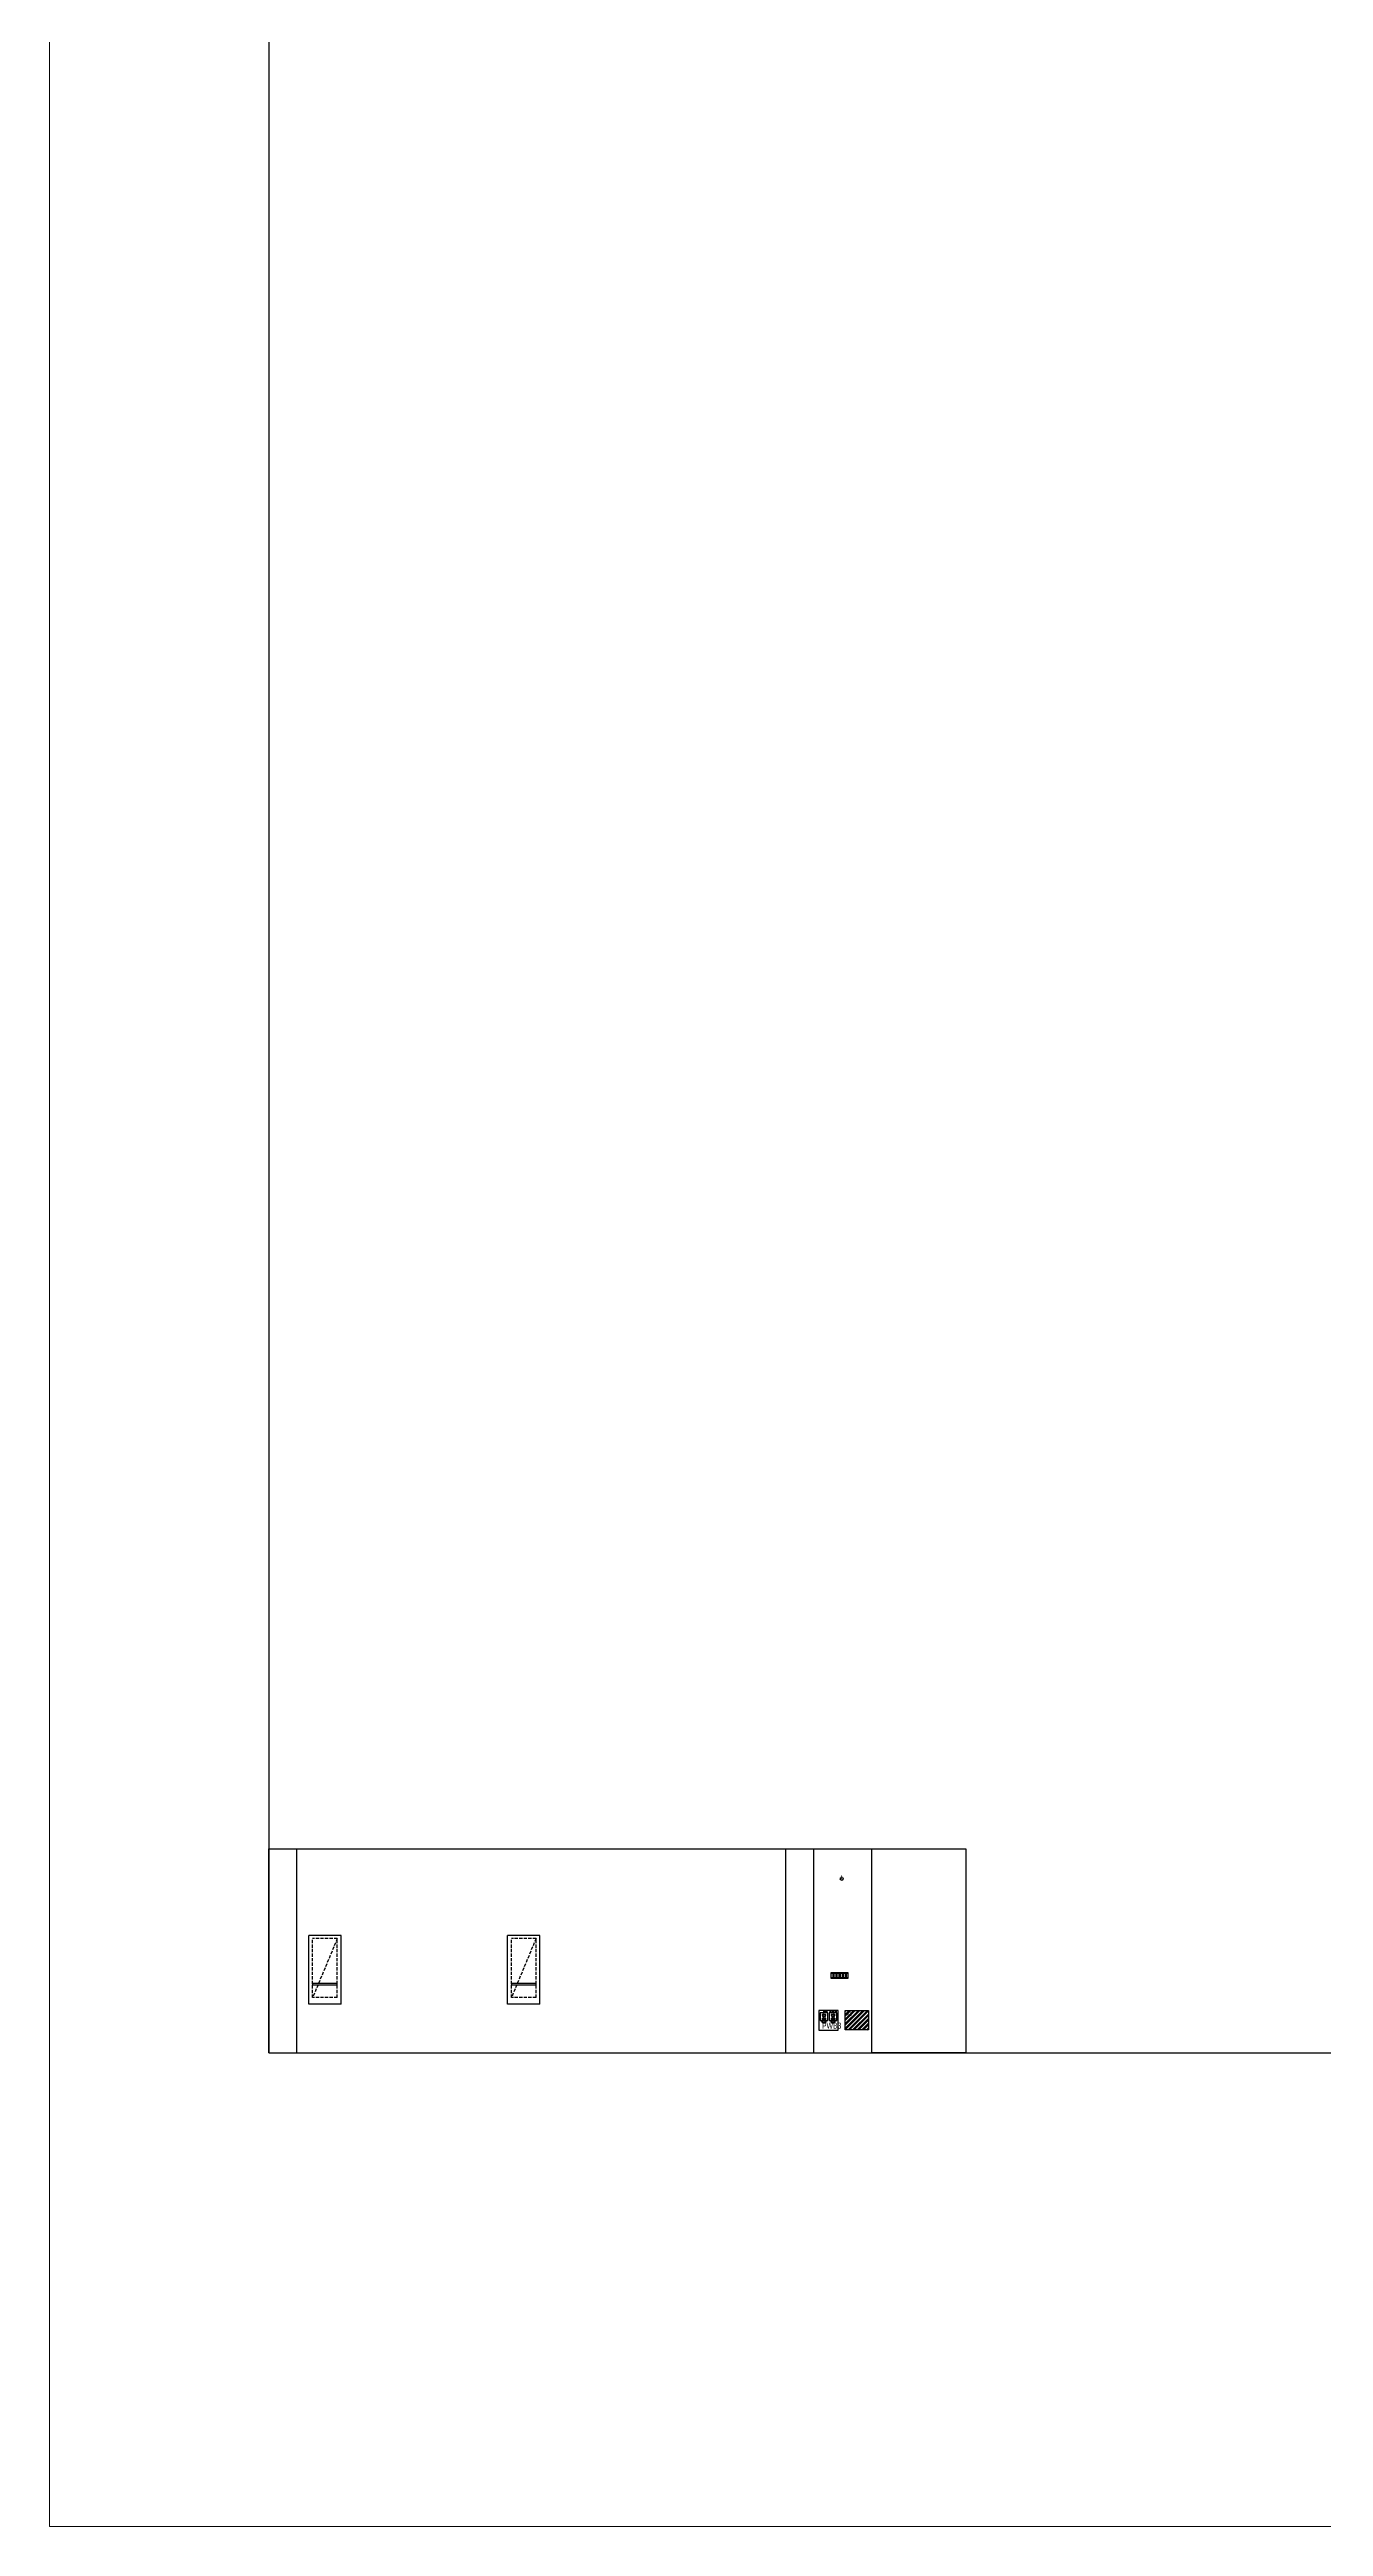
# Model space of a CAD drawing. Extents: x -1338203 to 1886333, y -530034 to 1031844.
# Drawn here: x 469858 to 567992, y -55828 to 135022 of the extents above; entities that cross this region are included whole.
import ezdxf

# ---------------------------------------------------------------- set-up
doc = ezdxf.new("R2010")
doc.units = 0
doc.header["$LTSCALE"] = 1000
doc.header["$MEASUREMENT"] = 0
doc.linetypes.add('A-001-平面B2$0$__DASH', pattern=[0.35, 0.25, -0.1])
doc.layers.add('0A-X-AREA', color=6, linetype='Continuous', plot=False)
for name, color, linetype in [('0P-EQUIP-CW', 7, 'Continuous'), ('0P-PIPE-CW', 3, 'Continuous'), ('1-给排水', 4, 'Continuous'), ('A-001-车位参照B1$0$A-001-车位参照B1$0$0A-P-PKNG-CAR(A)', 43, 'Continuous'), ('A-001-车位参照B2$0$A-001-车位参照B2$0$0A-P-PKNG-CAR(A)', 43, 'Continuous'), ('P001-预留预埋-B2$0$P001-预留预埋-B1$0$0P-EQUIP-WW', 7, 'Continuous'), ('P001-预留预埋-B2$0$P001-预留预埋-B1$0$P001-预留预埋-B1$0$A-001-平面B1$0$0A-A-HATH', 8, 'Continuous'), ('P001-预留预埋-B2$0$P001-预留预埋-B1$0$P001-预留预埋-B1$0$A-001-平面B1$0$0A-P-ROOF-DRAN', 190, 'Continuous')]:
    doc.layers.add(name, color=color, linetype=linetype)
doc.layers.add('p-h-frame', color=30, linetype='Continuous', lineweight=9, plot=False)
doc.styles.add('P001-预留预埋-B2$0$P001-预留预埋-B1$0$AAD-TXT', font='AAD-TXT.shx', dxfattribs={"width": 0.7, "height": 3, "bigfont": 'AAD-HZTXT.shx'})
doc.styles.add('探索者', font='TSSDENG', dxfattribs={"width": 0.7, "bigfont": 'TSSDCHN'})

# ---------------------------------------------------------------- blocks, each defined once
blk = doc.blocks.new('B2标准车位1')
for p, q in [((0, 2500), (5300, 2500)), ((0, 2500), (0, 0)), ((5300, 2500), (5300, 0)), ((0, 0), (5300, 0))]:
    blk.add_line(p, q)
at = {"linetype": 'A-001-平面B2$0$__DASH'}
for p, q in [((500, 2200), (500, 300)), ((500, 2200), (5050, 2200)), ((5050, 2200), (5050, 300)), ((500, 300), (5050, 300))]:
    blk.add_line(p, q, dxfattribs=at)
blk.add_lwpolyline([(5050, 2200), (500, 300)], dxfattribs=at)
blk.add_lwpolyline([(1500, 300), (1500, 2200), (1600, 2200), (1600, 300)], close=True)
blk = doc.blocks.new('P001-预留预埋-B2$0$bjfs')
at = {"layer": 'P001-预留预埋-B2$0$P001-预留预埋-B1$0$0P-EQUIP-WW'}
for p, q in [((361793, -55928), (361193, -55928)), ((361193, -55928), (361193, -56528)), ((361193, -56528), (361793, -56528)), ((361793, -56628), (361193, -56628)), ((361193, -56628), (361193, -57228)), ((361193, -57228), (361793, -57228)), ((361238, -56169), (361211, -56169)), ((361238, -56288), (361211, -56288)), ((361238, -56869), (361211, -56869)), ((361238, -56988), (361211, -56988)), ((361238, -56152), (361238, -56304)), ((361248, -56152), (361238, -56152)), ((361248, -56304), (361238, -56304)), ((361238, -56852), (361238, -57004)), ((361248, -56852), (361238, -56852)), ((361248, -57004), (361238, -57004)), ((361248, -56152), (361248, -56304)), ((361254, -56169), (361248, -56169)), ((361254, -56288), (361248, -56288)), ((361248, -56852), (361248, -57004)), ((361254, -56869), (361248, -56869)), ((361254, -56988), (361248, -56988)), ((361254, -56094), (361254, -56362)), ((361375, -56094), (361254, -56094)), ((361375, -56362), (361254, -56362)), ((361254, -56794), (361254, -57062)), ((361375, -56794), (361254, -56794)), ((361375, -57062), (361254, -57062)), ((361375, -56094), (361375, -56362)), ((361488, -56169), (361375, -56169)), ((361488, -56288), (361375, -56288)), ((361375, -56794), (361375, -57062)), ((361488, -56869), (361375, -56869)), ((361488, -56988), (361375, -56988)), ((361573, -56098), (361573, -56109)), ((361664, -56098), (361573, -56098)), ((361573, -56347), (361573, -56358)), ((361664, -56358), (361573, -56358)), ((361573, -56798), (361573, -56809)), ((361664, -56798), (361573, -56798)), ((361573, -57047), (361573, -57058)), ((361664, -57058), (361573, -57058)), ((361664, -56098), (361664, -56130)), ((361664, -56326), (361664, -56358)), ((361664, -56798), (361664, -56830)), ((361664, -57026), (361664, -57058)), ((361677, -56098), (361677, -56141)), ((361693, -56098), (361677, -56098)), ((361677, -56315), (361677, -56358)), ((361693, -56358), (361677, -56358)), ((361677, -56798), (361677, -56841)), ((361693, -56798), (361677, -56798)), ((361677, -57015), (361677, -57058)), ((361693, -57058), (361677, -57058)), ((361693, -56098), (361693, -56161)), ((361693, -56296), (361693, -56358)), ((361693, -56798), (361693, -56861)), ((361693, -56996), (361693, -57058)), ((361793, -56528), (361793, -55928)), ((361793, -57228), (361793, -56628)), ((361860, -57122), (361878, -57104)), ((361863, -57141), (361898, -57107)), ((361876, -57151), (361908, -57119))]:
    blk.add_line(p, q, dxfattribs=at)
blk.add_lwpolyline([(361951, -55828), (360451, -55828), (360451, -57328), (361951, -57328)], close=True, dxfattribs=at)
for centre, radius in [((361129, -56228), 151), ((361129, -56928), 151), ((361129, -56228), 102), ((361129, -56928), 102), ((361593, -56228), 121), ((361593, -56928), 121), ((361593, -56228), 27), ((361593, -56928), 27), ((361885, -57128), 50), ((361885, -56413), 40), ((361885, -56743), 40), ((361885, -56228), 25), ((361885, -56413), 25), ((361885, -56743), 25), ((361885, -56928), 25), ((361885, -57128), 25), ((361885, -56228), 15), ((361885, -56928), 15)]:
    blk.add_circle(centre, radius, dxfattribs=at)
at = {"layer": 'P001-预留预埋-B2$0$P001-预留预埋-B1$0$0P-EQUIP-WW', "style": 'P001-预留预埋-B2$0$P001-预留预埋-B1$0$AAD-TXT', "width": 0.7}
blk.add_text('PWB3', height=450, rotation=270, dxfattribs=at).set_placement((360571, -56080, 3000))
blk = doc.blocks.new('B1标准车位1')
for p, q in [((0, 2500), (5300, 2500)), ((0, 2500), (0, 0)), ((5300, 2500), (5300, 0)), ((0, 0), (5300, 0))]:
    blk.add_line(p, q)
at = {"linetype": 'A-001-平面B2$0$__DASH'}
for p, q in [((500, 2200), (500, 300)), ((500, 2200), (5050, 2200)), ((5050, 2200), (5050, 300)), ((500, 300), (5050, 300))]:
    blk.add_line(p, q, dxfattribs=at)
blk.add_lwpolyline([(5050, 2200), (500, 300)], dxfattribs=at)
blk.add_lwpolyline([(1500, 300), (1500, 2200), (1600, 2200), (1600, 300)], close=True)
blk = doc.blocks.new('$TwtSys$00000320')
at = {"const_width": 20}
for points in [[(0, 0), (0, -121)], [(-37, -83), (37, -83)]]:
    blk.add_lwpolyline(points, dxfattribs=at)

msp = doc.modelspace()

# ---------------------------------------------------------------- hatches: boundary and pattern name
at = {"ltscale": 0.002}
h = msp.add_hatch(dxfattribs=at)
h.set_pattern_fill('金属', color=251, scale=100)
h.set_pattern_definition([(45, (530175.98, -287818.54), (-176.7767, 176.7767), []), (45, (530293.83, -287818.54), (-176.7767, 176.7767), [])])
h.paths.add_polyline_path([(532947.7, -16069.6), (532947.7, -17569.6), (531147.7, -17569.6), (531147.7, -16069.6)])
at = {"layer": 'P001-预留预埋-B2$0$P001-预留预埋-B1$0$P001-预留预埋-B1$0$A-001-平面B1$0$0A-A-HATH'}
h = msp.add_hatch(dxfattribs=at)
h.set_pattern_fill('STEEL', color=256, scale=150, angle=944.999995)
h.set_pattern_definition([(270, (573794.02, -221749.66), (238.125, -2e-05), []), (270, (573878.2, -221833.85), (238.125, -2e-05), [])])
h.paths.add_polyline_path([(531368.2, -13519.7), (531368.2, -13219.7), (530048.2, -13219.7), (530048.2, -13519.7)])

# ---------------------------------------------------------------- linework, layer by layer
for points in [[(486756.1, -3610.7), (533193, -3610.7)], [(486756.1, -19335.1), (533193, -19335.1), (533193, -3610.7)], [(486756.1, -19335.1), (486756.1, -3610.7)], [(488908.1, -19335.1), (488908.1, -3610.7)], [(526571.4, -19335.1), (526571.4, -3610.7)], [(528723.5, -19335.1), (528723.5, -3610.7)], [(486756.1, -19335.1), (533193, -19335.1)]]:
    msp.add_lwpolyline(points)
at = {"ltscale": 0.002}
msp.add_lwpolyline([(533193, -3610.7), (540447.2, -3610.7), (540447.2, -19335.1), (533193, -19335.1)], close=True, dxfattribs=at)
at = {"layer": '0A-X-AREA'}
msp.add_lwpolyline([(486756.1, -19335.1), (891245.7, -19335.1), (891245.7, 310760.2), (486756.1, 310760.2)], close=True, dxfattribs=at)
at = {"layer": '0P-PIPE-CW', "linetype": 'Continuous'}
msp.add_circle((530880.8, -5933.5), 112.5, dxfattribs=at)
at = {"layer": '1-给排水', "color": 3}
msp.add_lwpolyline([(532947.7, -16069.6), (532947.7, -17569.6), (531147.7, -17569.6), (531147.7, -16069.6)], close=True, dxfattribs=at)
at = {"layer": 'p-h-frame', "ltscale": 0.002}
msp.add_lwpolyline([(469858, 325871), (918288, 325871), (918288, -55827.5), (469858, -55827.5)], close=True, dxfattribs=at)
at = {"layer": 'P001-预留预埋-B2$0$P001-预留预埋-B1$0$P001-预留预埋-B1$0$A-001-平面B1$0$0A-P-ROOF-DRAN'}
for points in [[(530048.2, -13569.7), (531368.2, -13569.7), (531368.2, -13169.7), (530048.2, -13169.7)], [(531368.2, -13519.7), (531368.2, -13219.7), (530048.2, -13219.7), (530048.2, -13519.7)]]:
    msp.add_lwpolyline(points, close=True, dxfattribs=at)

# ---------------------------------------------------------------- block references
at = {"rotation": 90}
msp.add_blockref('P001-预留预埋-B2$0$bjfs', (473282.9, -378035.7), dxfattribs=at)
at = {"layer": '0P-EQUIP-CW', "xscale": 2.25, "yscale": 2.25, "zscale": 2.25, "rotation": 179.9999999999999}
msp.add_blockref('$TwtSys$00000320', (530880.8, -5933.5), dxfattribs=at)
at = {"layer": 'A-001-车位参照B1$0$A-001-车位参照B1$0$0A-P-PKNG-CAR(A)', "linetype": 'Continuous', "xscale": -1, "rotation": 269.9972763967507}
msp.add_blockref('B1标准车位1', (505136.3, -15582.4), dxfattribs=at)
at = {"layer": 'A-001-车位参照B2$0$A-001-车位参照B2$0$0A-P-PKNG-CAR(A)', "linetype": 'Continuous', "xscale": -1, "rotation": 270.0027235501136}
msp.add_blockref('B2标准车位1', (489822.9, -15582.8), dxfattribs=at)

# ---------------------------------------------------------------- texts
at = {"layer": '1-给排水', "color": 3, "insert": (531309.1, -16201), "char_height": 300, "width": 106989.868, "attachment_point": 1, "style": '探索者'}
msp.add_mtext('K3', dxfattribs=at)

doc.saveas('drawing.dxf')
